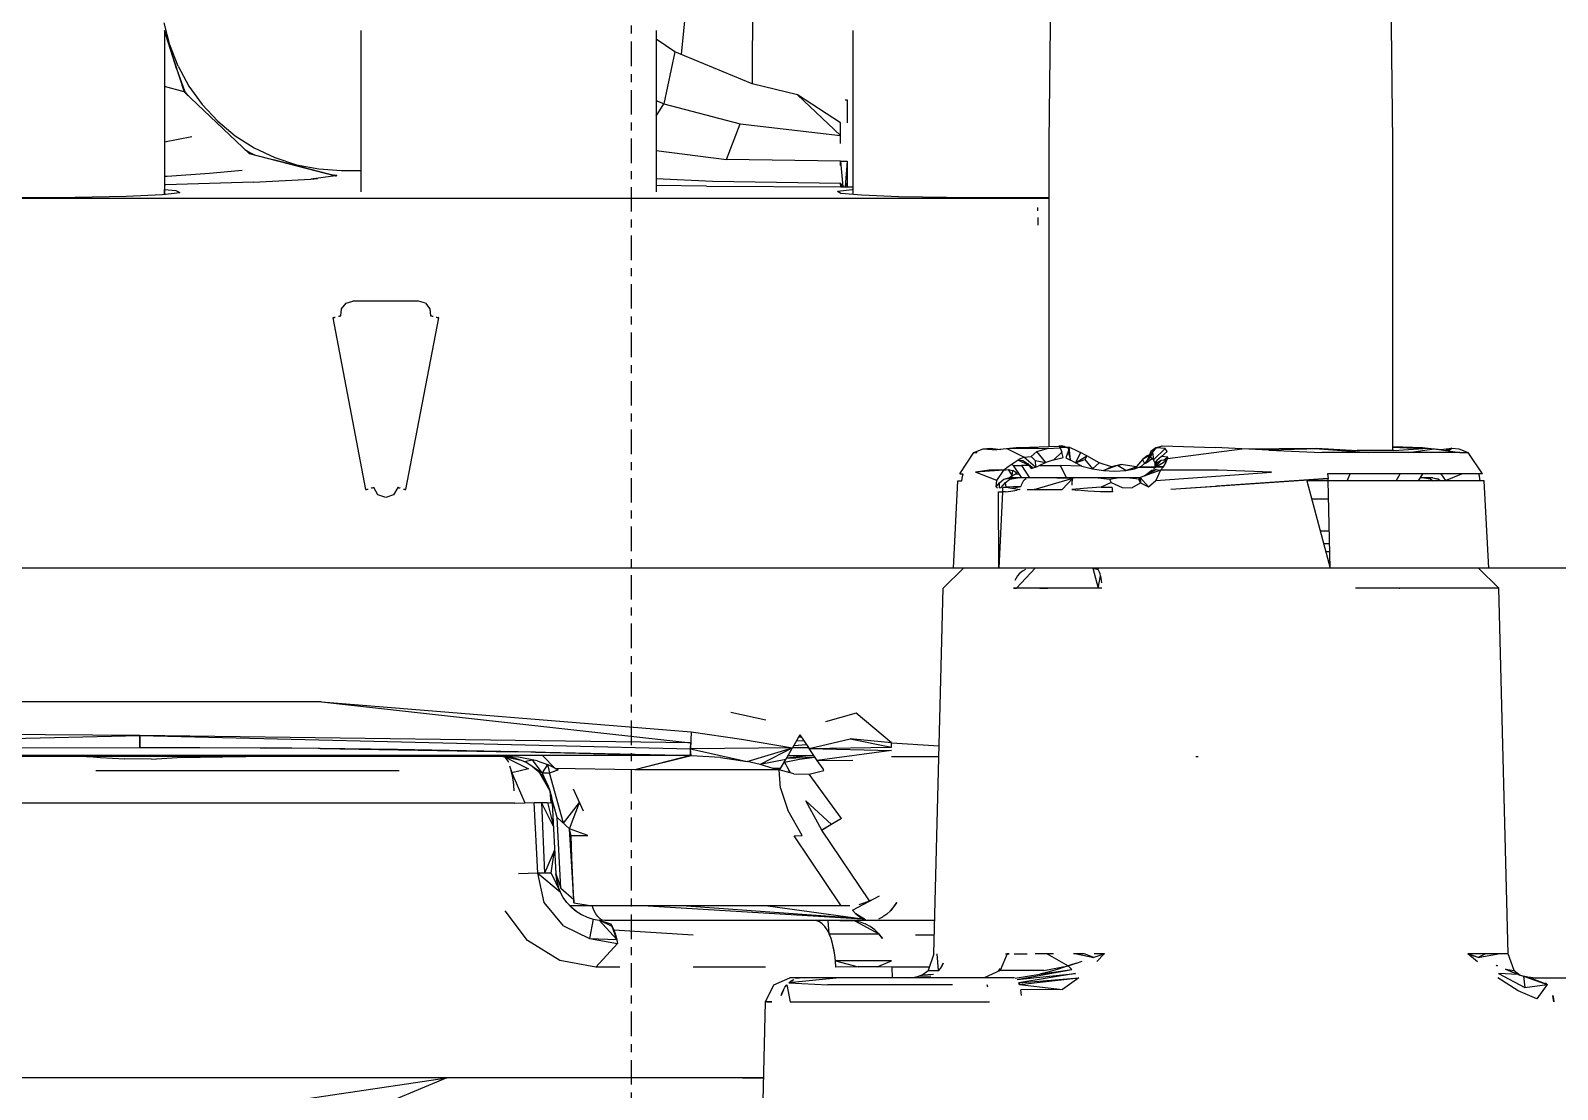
# Model space of a CAD drawing. Header units: millimetres. Extents: x -57554 to 16546, y 2142 to 98430.
# Drawn here: x -25669.7 to -25483.4, y 76751.8 to 76881 of the extents above; entities that cross this region are included whole.
import ezdxf

# ---------------------------------------------------------------- set-up
doc = ezdxf.new("R2010")
doc.units = ezdxf.units.MM
doc.linetypes.add('DXK_LINE_DOT3', pattern=[5.9187, 2.979, -0.9799, 0.9799, -0.9799])

msp = doc.modelspace()

# ---------------------------------------------------------------- linework, layer by layer
at = {"color": 1, "linetype": 'DXK_LINE_DOT3'}
msp.add_line((-25596.37, 71792.5), (-25596.37, 84292.5), dxfattribs=at)
at = {"color": 2, "linetype": 'Continuous'}
for p, q in [((-25545.43, 76867.4), (-25543.43, 77025.4)), ((-25503.47, 76867.4), (-25505.46, 77025.4)), ((-25580.32, 76983.39), (-25590.31, 76878.08)), ((-25581.49, 76927.58), (-25581.67, 76874.47)), ((-25652.72, 76879.24), (-25653.39, 76881.94)), ((-25653.37, 76881), (-25653.37, 76861.01)), ((-25651.87, 76876.25), (-25653.37, 76880.99)), ((-25653.37, 76880.88), (-25650.98, 76873.51)), ((-25651.71, 76876.66), (-25652.72, 76879.24)), ((-25629.37, 76861.31), (-25629.37, 76881)), ((-25593.37, 76881), (-25593.37, 76861.31)), ((-25591.08, 76878.41), (-25593.37, 76879.93)), ((-25569.37, 76881), (-25569.37, 76861.02)), ((-25591.08, 76878.41), (-25592.45, 76872.03)), ((-25590.31, 76878.08), (-25591.08, 76878.41)), ((-25581.67, 76874.47), (-25591.08, 76878.41)), ((-25651.82, 76876.11), (-25650.93, 76873.65)), ((-25651.71, 76876.66), (-25650.39, 76874.22)), ((-25650.98, 76873.51), (-25653.37, 76874.15)), ((-25650.93, 76873.65), (-25650.98, 76873.51)), ((-25650.49, 76873.04), (-25650.93, 76873.65)), ((-25650.39, 76874.22), (-25648.77, 76871.97)), ((-25576.14, 76873.15), (-25581.67, 76874.47)), ((-25643.04, 76866), (-25650.98, 76873.51)), ((-25648.77, 76871.97), (-25646.88, 76869.94)), ((-25592.45, 76872.03), (-25593.37, 76872.43)), ((-25593.37, 76870.53), (-25592.45, 76872.03)), ((-25592.45, 76872.03), (-25583.14, 76869.59)), ((-25570.87, 76869.75), (-25576.14, 76873.15)), ((-25576.14, 76873.15), (-25570.88, 76868.2)), ((-25570.33, 76872.55), (-25570.08, 76872.55)), ((-25570.33, 76872.55), (-25570.08, 76872.55)), ((-25570.08, 76872.55), (-25570.08, 76869.75)), ((-25646.88, 76869.94), (-25644.75, 76868.16)), ((-25653.37, 76867.4), (-25650.05, 76868.08)), ((-25644.75, 76868.16), (-25642.41, 76866.67)), ((-25584.8, 76865.27), (-25583.14, 76869.59)), ((-25583.14, 76869.59), (-25570.88, 76868.2)), ((-25570.89, 76867.22), (-25570.87, 76869.75)), ((-25643.56, 76866.49), (-25642.95, 76866.1)), ((-25642.41, 76866.67), (-25639.9, 76865.48)), ((-25593.37, 76866.36), (-25584.8, 76865.27)), ((-25545.43, 76830.24), (-25545.43, 76867.4)), ((-25503.47, 76829.76), (-25503.47, 76867.4)), ((-25643.04, 76866), (-25632.49, 76863.25)), ((-25642.95, 76866.1), (-25642.37, 76865.82)), ((-25640.12, 76865.24), (-25632.41, 76863.28)), ((-25639.9, 76865.48), (-25637.26, 76864.62)), ((-25637.26, 76864.62), (-25634.54, 76864.1)), ((-25570.89, 76865.07), (-25584.8, 76865.27)), ((-25570.89, 76864.51), (-25570.89, 76865.07)), ((-25570.89, 76865.07), (-25570.08, 76865.07)), ((-25570.89, 76865.07), (-25570.58, 76861.93)), ((-25570.08, 76865.07), (-25570.33, 76861.93)), ((-25570.08, 76865.07), (-25570.08, 76861.93)), ((-25653.37, 76863.22), (-25653.06, 76863.23)), ((-25642.52, 76862.47), (-25653.25, 76862.17)), ((-25653.06, 76863.23), (-25647.89, 76863.58)), ((-25647.89, 76863.58), (-25643.91, 76863.94)), ((-25642.52, 76862.47), (-25635.51, 76862.85)), ((-25632.49, 76863.25), (-25635.51, 76862.85)), ((-25635.51, 76862.85), (-25634.69, 76862.95)), ((-25634.54, 76864.1), (-25631.77, 76863.93)), ((-25633.19, 76863.48), (-25632.35, 76863.31)), ((-25632.62, 76863.37), (-25632.32, 76863.35)), ((-25632.49, 76863.25), (-25632.41, 76863.28)), ((-25632.41, 76863.28), (-25632.35, 76863.31)), ((-25632.35, 76863.31), (-25632.32, 76863.35)), ((-25631.77, 76863.93), (-25629.37, 76863.93)), ((-25593.37, 76862.94), (-25586.52, 76862.63)), ((-25586.52, 76862.63), (-25570.87, 76862.36)), ((-25671.37, 76860.61), (-25664.25, 76860.65)), ((-25670.54, 76860.6), (-25665.79, 76860.6)), ((-25664.25, 76860.65), (-25658.06, 76860.78)), ((-25658.06, 76860.78), (-25653.62, 76860.98)), ((-25653.62, 76860.98), (-25651.5, 76861.23)), ((-25653.37, 76862.17), (-25653.25, 76862.17)), ((-25653.37, 76862.17), (-25653.25, 76862.17)), ((-25653.37, 76861.01), (-25653.37, 76861.58)), ((-25653.37, 76861.58), (-25651.99, 76861.48)), ((-25651.99, 76861.48), (-25651.5, 76861.23)), ((-25587.24, 76862), (-25593.37, 76862.08)), ((-25587.24, 76862), (-25570.84, 76861.93)), ((-25571.26, 76861.38), (-25569.45, 76861.6)), ((-25571.26, 76861.38), (-25570.85, 76861.15)), ((-25570.84, 76861.93), (-25570.87, 76862.36)), ((-25570.58, 76861.93), (-25570.87, 76862.36)), ((-25570.84, 76861.93), (-25570.86, 76862.33)), ((-25570.85, 76861.15), (-25568.26, 76860.93)), ((-25570.84, 76861.93), (-25570.58, 76861.93)), ((-25570.58, 76861.93), (-25570.33, 76861.93)), ((-25570.33, 76861.93), (-25570.08, 76862.36)), ((-25570.33, 76861.93), (-25570.08, 76861.93)), ((-25570.08, 76862.36), (-25570.08, 76861.93)), ((-25570.08, 76861.93), (-25569.37, 76861.93)), ((-25570.08, 76861.93), (-25569.37, 76861.93)), ((-25569.45, 76861.6), (-25569.37, 76861.61)), ((-25568.26, 76860.93), (-25563.8, 76860.76)), ((-25563.8, 76860.76), (-25557.95, 76860.65)), ((-25557.95, 76860.65), (-25551.37, 76860.61)), ((-25551.37, 76860.61), (-25545.51, 76860.64)), ((-25551.37, 76860.6), (-25550.54, 76860.6)), ((-25550.54, 76860.6), (-25545.79, 76860.6)), ((-25545.51, 76860.64), (-25545.43, 76860.64)), ((-25705.91, 76860.53), (-25546.82, 76860.53)), ((-25546.82, 76860.53), (-25545.43, 76860.54)), ((-25546.82, 76859.26), (-25546.82, 76859.38)), ((-25546.82, 76859.01), (-25546.82, 76859.38)), ((-25546.82, 76859.01), (-25546.82, 76859.26)), ((-25546.82, 76858.17), (-25546.82, 76857.71)), ((-25546.82, 76857.71), (-25546.82, 76857.23)), ((-25631.75, 76847.05), (-25631.2, 76847.72)), ((-25631.2, 76847.72), (-25630.37, 76847.97)), ((-25622.37, 76847.97), (-25630.37, 76847.97)), ((-25621.54, 76847.72), (-25622.37, 76847.97)), ((-25621.54, 76847.72), (-25620.99, 76847.05)), ((-25632.76, 76845.96), (-25632.83, 76845.95)), ((-25632.83, 76845.95), (-25628.83, 76824.98)), ((-25632.76, 76845.96), (-25632.7, 76845.98)), ((-25632.7, 76845.98), (-25632.64, 76845.99)), ((-25632.64, 76845.99), (-25632.58, 76846)), ((-25632.58, 76846), (-25632.53, 76846.01)), ((-25632.14, 76846.13), (-25632.09, 76846.14)), ((-25632.09, 76846.14), (-25632.03, 76846.15)), ((-25632.03, 76846.15), (-25631.97, 76846.17)), ((-25631.97, 76846.17), (-25631.91, 76846.18)), ((-25631.91, 76846.18), (-25631.84, 76846.19)), ((-25631.84, 76846.19), (-25631.75, 76847.05)), ((-25623.91, 76824.98), (-25619.91, 76845.95)), ((-25620.99, 76847.05), (-25620.9, 76846.19)), ((-25620.9, 76846.19), (-25620.83, 76846.18)), ((-25620.83, 76846.18), (-25620.77, 76846.17)), ((-25620.77, 76846.17), (-25620.71, 76846.15)), ((-25620.71, 76846.15), (-25620.65, 76846.14)), ((-25620.65, 76846.14), (-25620.6, 76846.13)), ((-25620.21, 76846.01), (-25620.16, 76846)), ((-25620.16, 76846), (-25620.1, 76845.99)), ((-25620.1, 76845.99), (-25620.04, 76845.98)), ((-25620.04, 76845.98), (-25619.98, 76845.96)), ((-25619.91, 76845.95), (-25619.98, 76845.96)), ((-25556.34, 76826.88), (-25554.61, 76829.51)), ((-25554.61, 76829.51), (-25553.46, 76829.95)), ((-25554.61, 76829.51), (-25554.19, 76829.51)), ((-25553.46, 76829.95), (-25552.62, 76830.03)), ((-25553.46, 76829.95), (-25551.83, 76829.82)), ((-25552.62, 76830.03), (-25551.3, 76829.87)), ((-25549.04, 76830.1), (-25551.83, 76829.82)), ((-25545.66, 76829.99), (-25550.55, 76829.95)), ((-25548.51, 76828.95), (-25550.55, 76829.95)), ((-25549.04, 76830.1), (-25544.26, 76830.28)), ((-25549.04, 76830.1), (-25545.66, 76829.99)), ((-25548.87, 76828.76), (-25548.51, 76828.95)), ((-25548.51, 76828.95), (-25547.62, 76829)), ((-25547.08, 76827.73), (-25548.51, 76828.95)), ((-25546.92, 76829.62), (-25547.62, 76829)), ((-25547.62, 76829), (-25547.13, 76828.51)), ((-25546.92, 76829.62), (-25545.66, 76829.99)), ((-25545.84, 76828.26), (-25546.92, 76829.62)), ((-25545.66, 76829.99), (-25544.06, 76830.05)), ((-25543.87, 76829.55), (-25544.84, 76828.61)), ((-25543.9, 76830.31), (-25544.26, 76830.28)), ((-25544.26, 76830.28), (-25544.06, 76830.05)), ((-25544.2, 76830.21), (-25543.54, 76830.24)), ((-25544.13, 76830.13), (-25543.35, 76830.15)), ((-25544.13, 76830.13), (-25543.35, 76830.15)), ((-25544.06, 76830.05), (-25543.87, 76829.55)), ((-25543.54, 76830.24), (-25543.9, 76830.31)), ((-25543.71, 76828.88), (-25543.87, 76829.55)), ((-25543.54, 76830.24), (-25543.29, 76830.15)), ((-25543.54, 76830.24), (-25543.2, 76830.08)), ((-25543.11, 76829.61), (-25543.37, 76828.83)), ((-25543.29, 76830.15), (-25542.98, 76830.16)), ((-25543.2, 76830.08), (-25543.29, 76830.15)), ((-25542.98, 76830.16), (-25543.2, 76830.08)), ((-25543.2, 76830.08), (-25543.04, 76830.07)), ((-25543.04, 76830.07), (-25543.11, 76829.61)), ((-25543.11, 76829.61), (-25542.83, 76828.56)), ((-25542.98, 76830.16), (-25543.04, 76830.07)), ((-25542.83, 76828.56), (-25542.98, 76830.16)), ((-25542.98, 76830.16), (-25542.34, 76829.85)), ((-25542.34, 76829.85), (-25541.6, 76829.48)), ((-25541.6, 76829.48), (-25542.19, 76828.22)), ((-25542.19, 76828.22), (-25540.81, 76829.09)), ((-25540.81, 76829.09), (-25541.6, 76829.48)), ((-25540.81, 76829.09), (-25541.05, 76828.66)), ((-25539.33, 76828.23), (-25540.81, 76829.09)), ((-25533.2, 76829.12), (-25534.05, 76828.66)), ((-25533.46, 76829.09), (-25534.05, 76828.66)), ((-25533.16, 76829.22), (-25533.46, 76829.09)), ((-25533.01, 76829.61), (-25533.45, 76828.51)), ((-25533.45, 76828.51), (-25533.06, 76828.92)), ((-25533.36, 76828.6), (-25533.06, 76828.92)), ((-25533.01, 76829.61), (-25533.12, 76828.88)), ((-25533.12, 76828.88), (-25533.06, 76828.93)), ((-25533.07, 76828.89), (-25532.8, 76829.55)), ((-25532.42, 76830.07), (-25533.01, 76829.61)), ((-25532.55, 76829.82), (-25533.01, 76829.61)), ((-25532.8, 76829.55), (-25532.32, 76830.05)), ((-25532.8, 76829.55), (-25532.7, 76828.61)), ((-25532.7, 76828.61), (-25531.26, 76829.99)), ((-25532.07, 76830.15), (-25532.42, 76830.07)), ((-25532.32, 76830.05), (-25531.65, 76830.31)), ((-25531.26, 76829.99), (-25532.32, 76830.05)), ((-25531.7, 76829), (-25532.27, 76828.51)), ((-25531.7, 76829), (-25531.03, 76829.62)), ((-25530.94, 76828.95), (-25531.7, 76829)), ((-25531.65, 76830.31), (-25525.17, 76830.11)), ((-25531.47, 76828.55), (-25530.94, 76828.95)), ((-25531.03, 76829.62), (-25531.26, 76829.99)), ((-25530.98, 76828.76), (-25521.86, 76829.94)), ((-25530.98, 76828.76), (-25530.94, 76828.95)), ((-25518.6, 76829.77), (-25525.17, 76830.11)), ((-25521.96, 76829.95), (-25512.8, 76830.03)), ((-25512.45, 76829.95), (-25518.6, 76829.77)), ((-25518.6, 76829.77), (-25512.15, 76829.51)), ((-25512.8, 76830.03), (-25507.84, 76829.76)), ((-25512.45, 76829.95), (-25506.41, 76829.51)), ((-25495.32, 76829.51), (-25512.15, 76829.51)), ((-25503.36, 76829.76), (-25507.84, 76829.76)), ((-25503.47, 76830.24), (-25499.87, 76830.1)), ((-25503.47, 76830.21), (-25500.11, 76830)), ((-25503.47, 76830.15), (-25500.11, 76830)), ((-25501.38, 76830.06), (-25503.47, 76830.1)), ((-25503.36, 76829.76), (-25499.19, 76830.03)), ((-25501.54, 76829.51), (-25498.43, 76829.95)), ((-25500.11, 76830), (-25499.91, 76829.99)), ((-25500.11, 76830), (-25499.91, 76829.99)), ((-25499.87, 76830.1), (-25499.2, 76830.03)), ((-25499.87, 76830.1), (-25499.2, 76830.03)), ((-25499.19, 76830.03), (-25498.43, 76829.95)), ((-25498.43, 76829.95), (-25495.32, 76829.51)), ((-25498.39, 76829.95), (-25497.6, 76829.87)), ((-25498.34, 76829.95), (-25497.6, 76829.87)), ((-25497.69, 76829.86), (-25496.27, 76830.03)), ((-25497.08, 76829.76), (-25496.68, 76829.76)), ((-25497.08, 76829.76), (-25496.89, 76829.76)), ((-25497.07, 76829.76), (-25496.27, 76830.03)), ((-25497.07, 76829.76), (-25496.94, 76829.83)), ((-25496.27, 76830.03), (-25496.94, 76829.83)), ((-25496.89, 76829.76), (-25496.68, 76829.76)), ((-25496.68, 76829.76), (-25496.27, 76830.03)), ((-25496.27, 76830.03), (-25495.43, 76829.95)), ((-25495.43, 76829.95), (-25494.28, 76829.51)), ((-25495.32, 76829.51), (-25494.8, 76829.51)), ((-25494.8, 76829.51), (-25494.28, 76829.51)), ((-25492.55, 76826.88), (-25494.28, 76829.51)), ((-25550.94, 76827.33), (-25554.39, 76827.11)), ((-25552.75, 76827.33), (-25554.39, 76827.11)), ((-25553.54, 76827.22), (-25554.39, 76827.11)), ((-25551.82, 76826.08), (-25554.39, 76827.11)), ((-25552.75, 76827.33), (-25553.54, 76827.22)), ((-25550.94, 76827.33), (-25552.75, 76827.33)), ((-25551.82, 76826.08), (-25550.94, 76827.33)), ((-25550.41, 76827.76), (-25550.94, 76827.33)), ((-25550.94, 76827.33), (-25550.43, 76827.44)), ((-25550.43, 76827.44), (-25549.87, 76827.32)), ((-25550.43, 76827.44), (-25549.94, 76826.65)), ((-25549.83, 76828.17), (-25550.41, 76827.76)), ((-25549.98, 76828.06), (-25549.77, 76827.91)), ((-25549.94, 76826.65), (-25549.87, 76827.32)), ((-25549.37, 76826.98), (-25549.87, 76827.32)), ((-25549.2, 76828.57), (-25549.83, 76828.17)), ((-25548.77, 76826.4), (-25549.77, 76827.91)), ((-25549.77, 76827.91), (-25548.78, 76827.91)), ((-25548.87, 76828.76), (-25549.2, 76828.57)), ((-25547.88, 76827.9), (-25549.2, 76828.57)), ((-25549.2, 76828.57), (-25548.64, 76828.53)), ((-25547.89, 76827.91), (-25548.78, 76827.91)), ((-25548.78, 76827.91), (-25547.81, 76826.39)), ((-25548.64, 76828.53), (-25548.07, 76828.16)), ((-25548.64, 76828.53), (-25548.02, 76828.1)), ((-25548.07, 76828.16), (-25547.63, 76827.56)), ((-25548.07, 76828.16), (-25547.37, 76827.64)), ((-25547.63, 76827.56), (-25547.37, 76827.64)), ((-25547.37, 76827.64), (-25547.08, 76827.73)), ((-25547.13, 76828.51), (-25547.08, 76827.73)), ((-25547.13, 76828.51), (-25545.84, 76828.26)), ((-25547.08, 76827.73), (-25546.77, 76827.82)), ((-25545.84, 76828.26), (-25546.77, 76827.82)), ((-25546.58, 76827.91), (-25544.08, 76827.91)), ((-25544.84, 76828.61), (-25545.84, 76828.26)), ((-25544.84, 76828.61), (-25543.71, 76828.88)), ((-25541.5, 76827.85), (-25544.08, 76827.91)), ((-25544.08, 76827.91), (-25543.3, 76826.39)), ((-25543.37, 76828.83), (-25542.83, 76828.56)), ((-25542.19, 76828.22), (-25542.83, 76828.56)), ((-25542.19, 76828.22), (-25541.05, 76828.66)), ((-25541.44, 76827.82), (-25542.19, 76828.22)), ((-25541.44, 76827.82), (-25540.15, 76827.52)), ((-25541.05, 76828.66), (-25540.15, 76827.52)), ((-25540.15, 76827.52), (-25539.33, 76828.23)), ((-25540.15, 76827.52), (-25538.8, 76827.31)), ((-25537.81, 76827.76), (-25539.33, 76828.23)), ((-25537.08, 76827.91), (-25538.8, 76827.31)), ((-25538.8, 76827.31), (-25537.81, 76827.76)), ((-25538.8, 76827.31), (-25537.39, 76827.23)), ((-25536.64, 76828.05), (-25537.81, 76827.76)), ((-25537.39, 76827.23), (-25536.08, 76827.31)), ((-25537.08, 76827.91), (-25536.64, 76828.05)), ((-25536.08, 76827.31), (-25537.08, 76827.91)), ((-25534.79, 76827.76), (-25536.64, 76828.05)), ((-25536.08, 76827.31), (-25534.79, 76827.76)), ((-25536.08, 76827.31), (-25535, 76827.52)), ((-25534.05, 76828.66), (-25535, 76827.52)), ((-25535, 76827.52), (-25534.14, 76827.82)), ((-25534.63, 76827.65), (-25532.56, 76827.72)), ((-25531.82, 76827.33), (-25534.3, 76826.45)), ((-25534.27, 76827.77), (-25532.51, 76827.81)), ((-25533.77, 76828.17), (-25534.14, 76827.82)), ((-25534.05, 76828.66), (-25533.77, 76828.17)), ((-25533.85, 76828.1), (-25533.58, 76828.23)), ((-25533.77, 76828.17), (-25533.44, 76828.53)), ((-25533.45, 76828.51), (-25533.77, 76828.17)), ((-25533.76, 76826.65), (-25532.38, 76827.44)), ((-25532.89, 76827.32), (-25533.76, 76826.65)), ((-25533.58, 76828.23), (-25532.87, 76828.75)), ((-25533.58, 76828.23), (-25533.55, 76828.4)), ((-25533.45, 76828.51), (-25533.16, 76828.83)), ((-25533.16, 76828.83), (-25533.12, 76828.88)), ((-25532.7, 76828.61), (-25533.03, 76828.88)), ((-25532.38, 76827.44), (-25532.89, 76827.32)), ((-25532.54, 76828.26), (-25532.7, 76828.61)), ((-25532.63, 76827.56), (-25532.34, 76828.16)), ((-25532.57, 76827.64), (-25532.63, 76827.56)), ((-25532.57, 76827.64), (-25531.05, 76828.57)), ((-25531.77, 76828.53), (-25532.57, 76827.64)), ((-25532.57, 76827.64), (-25532.34, 76828.16)), ((-25532.27, 76828.51), (-25532.54, 76828.26)), ((-25532.54, 76828.26), (-25532.51, 76827.82)), ((-25532.27, 76828.51), (-25532.49, 76827.86)), ((-25532.45, 76827.72), (-25531.49, 76827.75)), ((-25531.82, 76827.33), (-25532.41, 76826.08)), ((-25532.41, 76826.08), (-25518.29, 76827.11)), ((-25532.38, 76827.44), (-25531.82, 76827.33)), ((-25531.77, 76828.53), (-25532.34, 76828.16)), ((-25532.3, 76827.81), (-25531.44, 76827.83)), ((-25531.82, 76827.33), (-25531.49, 76827.76)), ((-25524.81, 76827.33), (-25531.82, 76827.33)), ((-25531.05, 76828.57), (-25531.77, 76828.53)), ((-25531.49, 76827.76), (-25531.24, 76828.17)), ((-25531.24, 76828.17), (-25531.05, 76828.57)), ((-25531.05, 76828.57), (-25530.98, 76828.76)), ((-25518.29, 76827.11), (-25524.81, 76827.33)), ((-25628.03, 76825.18), (-25627.97, 76825.19)), ((-25627.97, 76825.19), (-25627.91, 76825.21)), ((-25627.91, 76825.21), (-25627.84, 76825.22)), ((-25627.33, 76824.35), (-25627.84, 76825.22)), ((-25624.9, 76825.22), (-25625.41, 76824.35)), ((-25624.83, 76825.21), (-25624.9, 76825.22)), ((-25624.77, 76825.19), (-25624.83, 76825.21)), ((-25624.77, 76825.19), (-25624.71, 76825.18)), ((-25557.1, 76815.4), (-25556.55, 76826.03)), ((-25556.55, 76826.03), (-25556.06, 76826.03)), ((-25556.34, 76826.88), (-25555.9, 76826.88)), ((-25556.06, 76826.03), (-25556.03, 76826.32)), ((-25556.03, 76826.32), (-25555.98, 76826.6)), ((-25555.98, 76826.6), (-25555.9, 76826.88)), ((-25551.88, 76825.31), (-25551.82, 76826.08)), ((-25551.88, 76825.31), (-25551.48, 76825.78)), ((-25551.74, 76825.13), (-25551.88, 76825.31)), ((-25551.5, 76825.18), (-25551.48, 76825.78)), ((-25551.5, 76825.18), (-25551.26, 76825.22)), ((-25551.48, 76825.78), (-25550.95, 76826.24)), ((-25551.26, 76825.22), (-25550.73, 76825.85)), ((-25551.06, 76825.07), (-25551.02, 76825.26)), ((-25551.02, 76825.26), (-25550.66, 76825.25)), ((-25550.95, 76826.24), (-25550.17, 76826.45)), ((-25550.95, 76826.24), (-25550.05, 76826.4)), ((-25550.73, 76825.85), (-25550.22, 76826.25)), ((-25550.66, 76825.25), (-25550.73, 76825.85)), ((-25548.89, 76825.35), (-25550.66, 76825.25)), ((-25550.66, 76825.25), (-25549.99, 76825.15)), ((-25549.94, 76826.65), (-25550.28, 76826.42)), ((-25550.28, 76826.4), (-25550.17, 76826.45)), ((-25534.76, 76826.4), (-25550.28, 76826.4)), ((-25550.17, 76826.45), (-25550.25, 76826.4)), ((-25550.22, 76826.25), (-25549.28, 76826.4)), ((-25550.22, 76826.25), (-25549.82, 76826.4)), ((-25550.17, 76826.45), (-25549.94, 76826.65)), ((-25549.99, 76825.15), (-25548.89, 76825.35)), ((-25549.94, 76826.65), (-25549.37, 76826.98)), ((-25549.55, 76826.88), (-25549.09, 76826.88)), ((-25548.84, 76825.53), (-25548.89, 76825.35)), ((-25548.77, 76825.69), (-25548.84, 76825.53)), ((-25548.69, 76825.85), (-25548.77, 76825.69)), ((-25548.59, 76825.99), (-25548.69, 76825.85)), ((-25548.48, 76826.11), (-25548.59, 76825.99)), ((-25548.35, 76826.21), (-25548.48, 76826.11)), ((-25548.22, 76826.29), (-25548.35, 76826.21)), ((-25547.25, 76824.98), (-25542.52, 76826.35)), ((-25542.52, 76826.35), (-25546.37, 76826.4)), ((-25544.48, 76826.4), (-25542.5, 76826.39)), ((-25543.85, 76824.98), (-25542.52, 76826.35)), ((-25542.63, 76825.53), (-25542.62, 76825.69)), ((-25542.62, 76825.69), (-25542.61, 76825.85)), ((-25542.61, 76825.85), (-25542.6, 76825.99)), ((-25542.6, 76825.99), (-25542.58, 76826.11)), ((-25542.58, 76826.11), (-25542.56, 76826.21)), ((-25542.56, 76826.21), (-25542.54, 76826.29)), ((-25542.54, 76826.29), (-25542.52, 76826.35)), ((-25539.06, 76825.25), (-25540.76, 76825.15)), ((-25539.45, 76826.4), (-25538.04, 76826.25)), ((-25537.84, 76825.85), (-25539.06, 76825.25)), ((-25539.06, 76825.25), (-25537.72, 76825.26)), ((-25538.04, 76826.25), (-25537.11, 76826.4)), ((-25538.04, 76826.25), (-25537.84, 76825.85)), ((-25537.84, 76825.85), (-25536.53, 76825.22)), ((-25537.7, 76825.07), (-25537.72, 76825.26)), ((-25536.53, 76825.22), (-25535.34, 76825.18)), ((-25534.49, 76826.24), (-25535.93, 76826.4)), ((-25535.34, 76825.18), (-25534.27, 76825.78)), ((-25534.3, 76826.45), (-25534.76, 76826.4)), ((-25534.49, 76826.24), (-25534.3, 76826.45)), ((-25534.27, 76825.78), (-25534.49, 76826.24)), ((-25534.3, 76826.45), (-25534.27, 76825.78)), ((-25534.3, 76826.45), (-25533.32, 76825.31)), ((-25534.27, 76825.78), (-25533.32, 76825.31)), ((-25533.32, 76825.31), (-25532.41, 76826.08)), ((-25530.58, 76825.02), (-25511.39, 76826.32)), ((-25530.58, 76825.02), (-25525.02, 76825.39)), ((-25511.39, 76826.32), (-25525.02, 76825.39)), ((-25492.35, 76826.03), (-25513.99, 76826.03)), ((-25513.99, 76826.03), (-25511.15, 76815.4)), ((-25493.65, 76826.88), (-25511.45, 76826.88)), ((-25511.45, 76826.88), (-25511.41, 76826.6)), ((-25511.41, 76826.6), (-25511.39, 76826.32)), ((-25511.38, 76826.03), (-25511.39, 76826.32)), ((-25511.15, 76815.4), (-25511.38, 76826.03)), ((-25509.06, 76826.03), (-25508.7, 76826.88)), ((-25503.09, 76826.03), (-25502.59, 76826.88)), ((-25500.37, 76826.03), (-25499.81, 76826.88)), ((-25498.61, 76826.4), (-25500.12, 76826.4)), ((-25499.61, 76826.4), (-25498.95, 76826.3)), ((-25499.07, 76826.4), (-25498.62, 76826.03)), ((-25497.94, 76826.24), (-25498.84, 76826.4)), ((-25498.61, 76826.4), (-25497.94, 76826.24)), ((-25497.7, 76826.03), (-25497.94, 76826.24)), ((-25497.64, 76826.88), (-25497.07, 76826.08)), ((-25497.07, 76826.08), (-25495.08, 76826.88)), ((-25493.1, 76826.88), (-25493.65, 76826.88)), ((-25492.55, 76826.88), (-25493.1, 76826.88)), ((-25492.92, 76826.6), (-25493, 76826.88)), ((-25492.86, 76826.32), (-25492.92, 76826.6)), ((-25492.83, 76826.03), (-25492.86, 76826.32)), ((-25491.79, 76815.4), (-25492.35, 76826.03)), ((-25628.83, 76824.98), (-25628.76, 76824.99)), ((-25628.76, 76824.99), (-25628.7, 76825)), ((-25628.7, 76825), (-25628.64, 76825.02)), ((-25628.64, 76825.02), (-25628.58, 76825.03)), ((-25628.58, 76825.03), (-25628.53, 76825.04)), ((-25628.14, 76825.16), (-25628.09, 76825.17)), ((-25628.09, 76825.17), (-25628.03, 76825.18)), ((-25626.37, 76824), (-25627.33, 76824.35)), ((-25625.41, 76824.35), (-25626.37, 76824)), ((-25624.71, 76825.18), (-25624.65, 76825.17)), ((-25624.65, 76825.17), (-25624.6, 76825.16)), ((-25624.21, 76825.04), (-25624.16, 76825.03)), ((-25624.16, 76825.03), (-25624.1, 76825.02)), ((-25624.1, 76825.02), (-25624.04, 76825)), ((-25624.04, 76825), (-25623.98, 76824.99)), ((-25623.98, 76824.99), (-25623.91, 76824.98)), ((-25551.6, 76824.7), (-25551.1, 76824.7)), ((-25551.58, 76815.4), (-25551.6, 76824.7)), ((-25551.1, 76824.7), (-25551.58, 76815.4)), ((-25551.1, 76824.7), (-25551.09, 76824.89)), ((-25550.76, 76824.71), (-25551.1, 76824.7)), ((-25551.09, 76824.89), (-25551.06, 76825.07)), ((-25550.76, 76824.71), (-25550.09, 76824.8)), ((-25550.09, 76824.8), (-25549.36, 76824.92)), ((-25549.99, 76825.15), (-25549.02, 76824.99)), ((-25549.02, 76824.98), (-25549.36, 76824.92)), ((-25548.94, 76824.98), (-25549.02, 76824.98)), ((-25548.1, 76824.98), (-25547.15, 76824.98)), ((-25548.1, 76824.98), (-25547.25, 76824.98)), ((-25547.15, 76824.98), (-25547.25, 76824.98)), ((-25547.15, 76824.98), (-25543.85, 76824.98)), ((-25540.76, 76825.15), (-25542.65, 76824.98)), ((-25542.65, 76824.98), (-25541.93, 76824.91)), ((-25540.71, 76824.8), (-25541.93, 76824.91)), ((-25539.16, 76824.71), (-25540.71, 76824.8)), ((-25537.8, 76824.7), (-25539.16, 76824.71)), ((-25537.67, 76824.7), (-25537.8, 76824.7)), ((-25537.68, 76824.89), (-25537.7, 76825.07)), ((-25537.67, 76824.7), (-25537.68, 76824.89)), ((-25513.41, 76823.85), (-25511.33, 76823.85)), ((-25512.36, 76819.93), (-25512.15, 76819.93)), ((-25512.15, 76819.93), (-25511.25, 76819.93)), ((-25511.95, 76818.4), (-25511.21, 76818.4)), ((-25511.68, 76817.4), (-25511.5, 76817.4)), ((-25511.5, 76817.4), (-25511.19, 76817.4)), ((-25478.07, 76815.4), (-25834.67, 76815.4)), ((-25558.36, 76812.95), (-25555.87, 76815.4)), ((-25549.45, 76814.18), (-25549.59, 76813.89)), ((-25549.28, 76814.45), (-25549.45, 76814.18)), ((-25549.4, 76812.95), (-25547.12, 76815.4)), ((-25549.07, 76814.69), (-25549.28, 76814.45)), ((-25548.84, 76814.9), (-25549.07, 76814.69)), ((-25548.58, 76815.07), (-25548.84, 76814.9)), ((-25548.3, 76815.21), (-25548.58, 76815.07)), ((-25540.08, 76815.4), (-25539.46, 76812.95)), ((-25540.08, 76815.4), (-25539.46, 76815.21)), ((-25539.46, 76815.21), (-25539.55, 76815.32)), ((-25539.37, 76815.07), (-25539.46, 76815.21)), ((-25539.46, 76812.95), (-25539.15, 76814.45)), ((-25539.29, 76814.9), (-25539.37, 76815.07)), ((-25539.21, 76814.69), (-25539.29, 76814.9)), ((-25539.15, 76814.45), (-25539.21, 76814.69)), ((-25539.09, 76814.18), (-25539.15, 76814.45)), ((-25539.05, 76813.89), (-25539.09, 76814.18)), ((-25490.54, 76812.95), (-25493.02, 76815.4)), ((-25559.48, 76768.33), (-25558.36, 76812.95)), ((-25538.98, 76812.95), (-25549.79, 76812.95)), ((-25549.76, 76812.95), (-25549.4, 76812.95)), ((-25546.56, 76812.95), (-25545.6, 76812.95)), ((-25539.01, 76813.59), (-25539.05, 76813.89)), ((-25490.57, 76812.95), (-25508.06, 76812.95)), ((-25502.71, 76812.95), (-25502.63, 76812.95)), ((-25489.41, 76768.33), (-25490.54, 76812.95)), ((-25634.23, 76799.08), (-25678.49, 76799.08)), ((-25634.23, 76799.08), (-25589.15, 76794.06)), ((-25634.23, 76799.08), (-25589.12, 76795.41)), ((-25580.01, 76796.82), (-25584.26, 76797.78)), ((-25568.99, 76797.69), (-25572.72, 76796.63)), ((-25564.66, 76794.05), (-25568.99, 76797.69)), ((-25656.37, 76794.97), (-25723.62, 76795.41)), ((-25589.12, 76795.41), (-25589.18, 76793.35)), ((-25589.12, 76795.41), (-25582.95, 76794.5)), ((-25723.56, 76793.35), (-25656.37, 76794.97)), ((-25671.68, 76793.45), (-25656.37, 76793.52)), ((-25656.36, 76793.52), (-25656.37, 76794.97)), ((-25656.37, 76794.97), (-25589.18, 76793.35)), ((-25656.37, 76794.97), (-25656.37, 76793.52)), ((-25589.15, 76794.06), (-25656.37, 76794.97)), ((-25634.36, 76793.37), (-25656.37, 76793.52)), ((-25656.36, 76793.52), (-25641.05, 76793.45)), ((-25589.18, 76793.35), (-25589.15, 76794.06)), ((-25582.95, 76794.5), (-25576.74, 76793.44)), ((-25575.83, 76795.05), (-25576.74, 76793.44)), ((-25576.7, 76793.52), (-25574.82, 76793.52)), ((-25576.56, 76793.76), (-25575.04, 76793.85)), ((-25576.23, 76794.35), (-25575.34, 76794.31)), ((-25575.96, 76794.81), (-25575.66, 76794.8)), ((-25575.83, 76795.05), (-25574.72, 76793.37)), ((-25574.72, 76793.37), (-25569.69, 76794.54)), ((-25574.72, 76793.37), (-25564.66, 76793.56)), ((-25564.66, 76794.05), (-25569.69, 76794.54)), ((-25569.69, 76794.54), (-25564.66, 76793.56)), ((-25564.66, 76793.56), (-25564.66, 76794.05)), ((-25564.66, 76793.56), (-25564.66, 76794.05)), ((-25564.64, 76794.05), (-25558.84, 76793.7)), ((-25589.11, 76792.52), (-25723.54, 76792.52)), ((-25663.75, 76792.4), (-25674.68, 76792.4)), ((-25612.36, 76792.46), (-25674.55, 76792.46)), ((-25661.2, 76792.29), (-25663.75, 76792.4)), ((-25612.06, 76792.4), (-25662.9, 76792.4)), ((-25661.64, 76792.31), (-25661.2, 76792.29)), ((-25661.2, 76792.29), (-25658.21, 76792.11)), ((-25654.95, 76792.09), (-25658.21, 76792.11)), ((-25654.95, 76792.09), (-25651.81, 76792.27)), ((-25648.99, 76792.4), (-25651.81, 76792.27)), ((-25651.81, 76792.27), (-25643.46, 76792.4)), ((-25624.94, 76793.26), (-25641.05, 76793.45)), ((-25634.36, 76793.37), (-25610.51, 76792.99)), ((-25608.08, 76792.95), (-25624.94, 76793.26)), ((-25610.17, 76792.34), (-25612.36, 76792.46)), ((-25612.06, 76792.4), (-25611.31, 76792.35)), ((-25611.88, 76792.35), (-25612.06, 76792.4)), ((-25611.88, 76792.35), (-25608.95, 76790.91)), ((-25611.7, 76792.21), (-25611.88, 76792.35)), ((-25611.81, 76792.35), (-25609.84, 76791.97)), ((-25611.53, 76791.97), (-25611.7, 76792.21)), ((-25611.37, 76791.65), (-25611.53, 76791.97)), ((-25611.31, 76792.35), (-25610.56, 76792.21)), ((-25610.56, 76792.21), (-25609.84, 76791.97)), ((-25590.49, 76792.52), (-25610.51, 76792.99)), ((-25607.88, 76791.87), (-25610.17, 76792.34)), ((-25609.84, 76791.97), (-25609.15, 76791.65)), ((-25609.47, 76791.81), (-25608.47, 76791.99)), ((-25607.27, 76790.4), (-25608.47, 76791.99)), ((-25608.08, 76792.95), (-25590.49, 76792.52)), ((-25607.88, 76791.87), (-25606.64, 76791.43)), ((-25605.7, 76790.95), (-25607.23, 76792.52)), ((-25589.2, 76792.52), (-25595.96, 76790.77)), ((-25589.1, 76792.49), (-25595.96, 76790.77)), ((-25589.2, 76792.52), (-25589.18, 76793.35)), ((-25589.1, 76792.49), (-25589.2, 76792.52)), ((-25589.19, 76792.93), (-25589.14, 76792.92)), ((-25576.74, 76793.44), (-25589.18, 76793.35)), ((-25589.1, 76792.49), (-25589.18, 76793.35)), ((-25589.18, 76793.35), (-25582.28, 76791.8)), ((-25585.54, 76792.26), (-25589.1, 76792.49)), ((-25585.54, 76792.26), (-25582.28, 76791.8)), ((-25582.28, 76791.8), (-25576.74, 76793.44)), ((-25580.67, 76791.43), (-25582.28, 76791.8)), ((-25576.74, 76793.44), (-25580.67, 76791.43)), ((-25577.57, 76792.03), (-25580.67, 76791.43)), ((-25578.22, 76790.94), (-25577.57, 76792.03)), ((-25577.73, 76791.72), (-25575.9, 76792.09)), ((-25577.57, 76791.48), (-25577.73, 76791.72)), ((-25577.57, 76792.03), (-25576.74, 76793.44)), ((-25577.47, 76792.19), (-25574.02, 76792.32)), ((-25577.45, 76792.23), (-25574.76, 76792.52)), ((-25577.28, 76792.52), (-25574.15, 76792.52)), ((-25575.9, 76792.09), (-25574.01, 76792.31)), ((-25573.74, 76791.92), (-25574.72, 76793.37)), ((-25574.72, 76793.37), (-25564.66, 76793.15)), ((-25564.66, 76793.15), (-25573.74, 76791.92)), ((-25573.74, 76791.92), (-25569.36, 76791.97)), ((-25573.01, 76790.88), (-25573.74, 76791.92)), ((-25564.66, 76792.4), (-25558.88, 76792.4)), ((-25527.52, 76792.4), (-25527.24, 76792.4)), ((-25624.72, 76790.64), (-25661.73, 76790.64)), ((-25611.07, 76790.75), (-25611.21, 76791.24)), ((-25611.07, 76790.75), (-25611, 76790.41)), ((-25611.05, 76790.64), (-25611.07, 76790.75)), ((-25610.95, 76790.2), (-25611.05, 76790.64)), ((-25608.95, 76790.91), (-25611, 76790.41)), ((-25611, 76790.41), (-25610.95, 76790.2)), ((-25611, 76790.41), (-25609.39, 76786.76)), ((-25610.84, 76789.58), (-25610.95, 76790.2)), ((-25609.15, 76791.65), (-25608.52, 76791.24)), ((-25608.52, 76791.24), (-25607.93, 76790.75)), ((-25608.51, 76791.24), (-25607.27, 76790.4)), ((-25607.61, 76790.41), (-25607.93, 76790.75)), ((-25607.93, 76790.75), (-25607.42, 76790.2)), ((-25607.89, 76790.71), (-25607.27, 76790.4)), ((-25607.61, 76790.41), (-25606.34, 76788.2)), ((-25607.42, 76790.2), (-25607.61, 76790.41)), ((-25607.42, 76790.2), (-25606.97, 76789.58)), ((-25606.64, 76791.43), (-25607.27, 76790.4)), ((-25607.27, 76790.4), (-25606.4, 76790.42)), ((-25606.61, 76788.91), (-25607.27, 76790.4)), ((-25605.34, 76790.77), (-25606.64, 76791.43)), ((-25606.64, 76791.43), (-25606.4, 76790.42)), ((-25606.4, 76790.42), (-25605.34, 76790.77)), ((-25606.4, 76790.42), (-25606.03, 76790.55)), ((-25604.69, 76784.27), (-25606.4, 76790.42)), ((-25606.03, 76790.55), (-25605.34, 76790.77)), ((-25595.96, 76790.77), (-25605.7, 76790.95)), ((-25605.7, 76790.95), (-25605.34, 76790.77)), ((-25578.37, 76790.77), (-25595.96, 76790.77)), ((-25579.1, 76790.95), (-25580.67, 76791.43)), ((-25578.22, 76790.94), (-25579.1, 76790.95)), ((-25578.37, 76790.77), (-25578.32, 76790.83)), ((-25576.56, 76790.28), (-25578.37, 76790.77)), ((-25578.21, 76788.54), (-25578.37, 76790.77)), ((-25578.32, 76790.83), (-25578.27, 76790.89)), ((-25578.27, 76790.89), (-25578.22, 76790.94)), ((-25577.38, 76791.16), (-25577.57, 76791.48)), ((-25577.16, 76790.71), (-25577.38, 76791.16)), ((-25577.18, 76790.75), (-25577.38, 76791.16)), ((-25577, 76790.4), (-25577.18, 76790.75)), ((-25577, 76790.4), (-25577.16, 76790.71)), ((-25576.56, 76790.28), (-25574.69, 76790.26)), ((-25574.69, 76790.26), (-25572.93, 76790.71)), ((-25570.78, 76784.82), (-25574.69, 76790.26)), ((-25573.01, 76790.88), (-25572.99, 76790.82)), ((-25572.99, 76790.82), (-25572.96, 76790.76)), ((-25572.93, 76790.71), (-25572.95, 76790.75)), ((-25610.76, 76788.91), (-25610.84, 76789.58)), ((-25610.69, 76788.2), (-25610.76, 76788.91)), ((-25606.97, 76789.58), (-25606.61, 76788.91)), ((-25606.61, 76788.91), (-25606.34, 76788.2)), ((-25606.34, 76788.2), (-25606.16, 76787.47)), ((-25606.34, 76788.2), (-25606.22, 76786.76)), ((-25603.52, 76788.46), (-25602.29, 76785.76)), ((-25578.21, 76788.54), (-25577.3, 76785.85)), ((-25610.63, 76786.71), (-25675.27, 76786.71)), ((-25610.63, 76786.71), (-25609.39, 76786.76)), ((-25609.39, 76786.76), (-25608.28, 76786.79)), ((-25608.28, 76786.79), (-25607.35, 76786.8)), ((-25607.82, 76778.16), (-25608.28, 76786.79)), ((-25605.92, 76783.84), (-25607.35, 76786.8)), ((-25607.35, 76786.8), (-25607.01, 76778.16)), ((-25607.35, 76786.8), (-25606.65, 76786.79)), ((-25606.65, 76786.79), (-25605.92, 76783.84)), ((-25606.65, 76786.79), (-25606.22, 76786.76)), ((-25606.22, 76786.76), (-25606.07, 76786.71)), ((-25605.46, 76784.97), (-25606.17, 76787.57)), ((-25606.16, 76787.47), (-25606.07, 76786.71)), ((-25606.07, 76786.71), (-25605.62, 76778.08)), ((-25604.69, 76784.27), (-25602.74, 76786.77)), ((-25603.93, 76783.58), (-25602.74, 76786.77)), ((-25573.18, 76783.41), (-25575.1, 76786.98)), ((-25575.1, 76786.98), (-25571.98, 76784.12)), ((-25605, 76776.33), (-25605.46, 76784.97)), ((-25605.46, 76784.97), (-25603.93, 76783.58)), ((-25575.56, 76782.78), (-25577.3, 76785.85)), ((-25570.78, 76784.82), (-25573.18, 76783.41)), ((-25603.43, 76774.94), (-25603.93, 76783.58)), ((-25603.76, 76782.78), (-25603.93, 76783.58)), ((-25601.73, 76782.78), (-25603.93, 76783.58)), ((-25603.65, 76780.07), (-25603.76, 76782.78)), ((-25603.76, 76782.78), (-25601.73, 76782.78)), ((-25576.54, 76782.71), (-25575.56, 76782.78)), ((-25574.64, 76779.88), (-25576.54, 76782.71)), ((-25573.18, 76783.41), (-25572.6, 76783.75)), ((-25567.36, 76774.78), (-25573.18, 76783.41)), ((-25605.77, 76780.96), (-25607.01, 76778.16)), ((-25606.2, 76778.16), (-25605.77, 76780.96)), ((-25603.54, 76777.33), (-25603.65, 76780.07)), ((-25572.73, 76777.03), (-25574.64, 76779.88)), ((-25607.82, 76778.16), (-25610.17, 76778.08)), ((-25606.2, 76778.16), (-25607.82, 76778.16)), ((-25607.82, 76778.16), (-25605.07, 76775.88)), ((-25607.03, 76774.57), (-25607.82, 76778.16)), ((-25606.2, 76778.16), (-25605.07, 76775.88)), ((-25605.35, 76776.59), (-25605.62, 76778.08)), ((-25605.62, 76778.08), (-25605.53, 76777.33)), ((-25605.62, 76778.08), (-25605, 76776.33)), ((-25605.53, 76777.33), (-25605.35, 76776.59)), ((-25603.43, 76774.94), (-25603.54, 76777.33)), ((-25603.45, 76775.29), (-25603.54, 76777.33)), ((-25570.8, 76774.16), (-25572.73, 76777.03)), ((-25605.07, 76775.88), (-25605.35, 76776.59)), ((-25604.71, 76775.21), (-25605.07, 76775.88)), ((-25605, 76776.33), (-25603.43, 76774.94)), ((-25604.26, 76774.59), (-25604.71, 76775.21)), ((-25603.42, 76774.54), (-25603.44, 76774.94)), ((-25603.43, 76774.94), (-25603.42, 76774.54)), ((-25569.4, 76773.64), (-25566.12, 76775.4)), ((-25567.36, 76774.78), (-25566.8, 76775.04)), ((-25567.36, 76774.78), (-25566.8, 76775.04)), ((-25609.08, 76769.93), (-25611.78, 76773.58)), ((-25604.69, 76771.74), (-25607.03, 76774.57)), ((-25603.76, 76774.05), (-25604.26, 76774.59)), ((-25604.26, 76774.59), (-25603.74, 76774.03)), ((-25569.74, 76774.16), (-25603.85, 76774.16)), ((-25603.76, 76774.05), (-25603.15, 76773.54)), ((-25603.15, 76773.54), (-25603.74, 76774.03)), ((-25603.74, 76774.03), (-25603.68, 76773.98)), ((-25603.68, 76773.98), (-25603.15, 76773.54)), ((-25603.42, 76774.54), (-25601.2, 76774.16)), ((-25603.15, 76773.54), (-25602.49, 76773.13)), ((-25602.49, 76773.13), (-25601.79, 76772.8)), ((-25600.98, 76773.64), (-25601.2, 76774.16)), ((-25600.74, 76773.2), (-25600.98, 76773.64)), ((-25600.48, 76772.86), (-25600.74, 76773.2)), ((-25594.35, 76774.16), (-25568.18, 76772.6)), ((-25568.18, 76772.6), (-25590.26, 76774.16)), ((-25579.76, 76774.16), (-25568.18, 76772.6)), ((-25569.02, 76773.2), (-25569.4, 76773.64)), ((-25569.02, 76773.2), (-25568.18, 76772.6)), ((-25567.83, 76772.48), (-25569.02, 76773.2)), ((-25568.59, 76774.36), (-25567.98, 76774.54)), ((-25567.98, 76774.54), (-25567.36, 76774.78)), ((-25565.23, 76773.15), (-25565.71, 76772.83)), ((-25564.78, 76773.56), (-25565.23, 76773.15)), ((-25564.78, 76773.56), (-25564.37, 76774.05)), ((-25564.01, 76774.6), (-25564.76, 76773.59)), ((-25564.76, 76773.59), (-25564.37, 76774.05)), ((-25564.37, 76774.05), (-25564.01, 76774.6)), ((-25604.69, 76771.74), (-25601.51, 76770.2)), ((-25601.79, 76772.8), (-25601.06, 76772.57)), ((-25601.06, 76772.57), (-25601.51, 76770.2)), ((-25601.06, 76772.57), (-25600.34, 76772.44)), ((-25600.2, 76772.6), (-25600.48, 76772.86)), ((-25599.63, 76772.4), (-25600.34, 76772.44)), ((-25600.34, 76772.44), (-25598.95, 76771.97)), ((-25598.74, 76771.65), (-25600.34, 76772.44)), ((-25600.34, 76772.44), (-25598.18, 76770.07)), ((-25599.92, 76772.45), (-25600.2, 76772.6)), ((-25599.63, 76772.4), (-25599.92, 76772.45)), ((-25559.38, 76772.4), (-25599.63, 76772.4)), ((-25598.95, 76771.97), (-25598.74, 76771.65)), ((-25598.23, 76770.19), (-25598.74, 76771.65)), ((-25598.74, 76771.65), (-25598.55, 76771.24)), ((-25598.55, 76771.24), (-25588.85, 76770.64)), ((-25598.55, 76771.24), (-25598.37, 76770.75)), ((-25573.76, 76772.35), (-25574.09, 76772.4)), ((-25573.43, 76772.21), (-25573.76, 76772.35)), ((-25573.11, 76771.97), (-25573.43, 76772.21)), ((-25572.8, 76771.65), (-25573.11, 76771.97)), ((-25572.52, 76771.24), (-25572.8, 76771.65)), ((-25572.26, 76770.75), (-25572.52, 76771.24)), ((-25572.26, 76770.75), (-25572.4, 76772.4)), ((-25570.95, 76772.4), (-25569.14, 76772.35)), ((-25569.14, 76772.35), (-25568.5, 76772.21)), ((-25569.14, 76772.35), (-25566.21, 76770.75)), ((-25568.5, 76772.21), (-25567.87, 76771.97)), ((-25568.18, 76772.6), (-25567.83, 76772.48)), ((-25568.18, 76772.6), (-25567.73, 76772.45)), ((-25567.27, 76771.65), (-25567.87, 76771.97)), ((-25567.83, 76772.48), (-25567.73, 76772.45)), ((-25566.71, 76771.24), (-25567.27, 76771.65)), ((-25566.21, 76770.75), (-25566.71, 76771.24)), ((-25566.22, 76772.59), (-25565.71, 76772.83)), ((-25566.19, 76772.6), (-25565.71, 76772.83)), ((-25605.12, 76767.51), (-25609.08, 76769.93)), ((-25601.51, 76770.2), (-25598.08, 76769.58)), ((-25601.51, 76770.2), (-25598.18, 76770.07)), ((-25598.08, 76769.58), (-25600.72, 76766.71)), ((-25598.21, 76770.2), (-25598.37, 76770.75)), ((-25598.37, 76770.75), (-25598.34, 76770.64)), ((-25598.34, 76770.64), (-25598.21, 76770.2)), ((-25598.18, 76770.07), (-25598.21, 76770.2)), ((-25598.21, 76770.2), (-25598.08, 76769.58)), ((-25598.18, 76770.07), (-25598.08, 76769.58)), ((-25572.04, 76770.2), (-25572.26, 76770.75)), ((-25572.26, 76770.75), (-25566.21, 76770.75)), ((-25572.22, 76770.64), (-25572.26, 76770.75)), ((-25572.04, 76770.2), (-25572.22, 76770.64)), ((-25571.84, 76769.58), (-25572.04, 76770.2)), ((-25571.56, 76768.2), (-25571.84, 76769.58)), ((-25571.68, 76768.91), (-25571.84, 76769.58)), ((-25566.21, 76770.75), (-25566.11, 76770.64)), ((-25565.76, 76770.2), (-25566.21, 76770.75)), ((-25566.11, 76770.64), (-25565.76, 76770.2)), ((-25561.73, 76770.64), (-25559.42, 76770.64)), ((-25600.72, 76766.71), (-25605.12, 76767.51)), ((-25571.56, 76768.2), (-25571.68, 76768.91)), ((-25571.48, 76767.47), (-25571.56, 76768.2)), ((-25564.66, 76767.47), (-25571.48, 76767.47)), ((-25571.48, 76767.47), (-25568.73, 76766.73)), ((-25571.44, 76766.71), (-25571.48, 76767.47)), ((-25566.42, 76766.73), (-25564.66, 76767.47)), ((-25559.48, 76768.33), (-25560.19, 76766.28)), ((-25558.92, 76766.28), (-25559.1, 76768.33)), ((-25550.55, 76768.33), (-25551.4, 76766.28)), ((-25550.74, 76768.33), (-25550.55, 76768.33)), ((-25550.7, 76768.33), (-25550.3, 76768.33)), ((-25550.3, 76768.33), (-25550.55, 76768.33)), ((-25549.71, 76768.33), (-25548.98, 76768.33)), ((-25548.98, 76768.33), (-25548.12, 76768.33)), ((-25548.98, 76768.33), (-25548.65, 76768.33)), ((-25548.65, 76768.33), (-25548.12, 76768.33)), ((-25544.91, 76768.33), (-25547.14, 76768.33)), ((-25545.67, 76768.33), (-25543.11, 76766.85)), ((-25541.17, 76768.33), (-25542.44, 76768.33)), ((-25542.07, 76768.33), (-25539.96, 76767.89)), ((-25539.96, 76767.89), (-25541.17, 76768.33)), ((-25538.68, 76768.33), (-25539.96, 76767.89)), ((-25538.69, 76768.33), (-25539.91, 76768.33)), ((-25538.69, 76768.33), (-25539.62, 76767.4)), ((-25493.14, 76767.33), (-25494.35, 76768.33)), ((-25489.41, 76768.33), (-25494.35, 76768.33)), ((-25494.35, 76768.32), (-25493.54, 76768.04)), ((-25493.08, 76767.88), (-25494.33, 76768.32)), ((-25492.18, 76768.33), (-25493.08, 76767.88)), ((-25493.08, 76767.88), (-25490.62, 76768.33)), ((-25488.7, 76766.28), (-25489.41, 76768.33)), ((-25597.8, 76766.71), (-25600.72, 76766.71)), ((-25580.05, 76766.71), (-25588.84, 76766.71)), ((-25568.73, 76766.73), (-25571.44, 76766.71)), ((-25566.42, 76766.73), (-25568.73, 76766.73)), ((-25564.58, 76766.71), (-25566.42, 76766.73)), ((-25560.04, 76766.71), (-25564.58, 76766.71)), ((-25564.53, 76765.4), (-25564.58, 76766.71)), ((-25561.87, 76765.46), (-25561.34, 76765.59)), ((-25560.96, 76765.72), (-25561.34, 76765.59)), ((-25561.34, 76765.59), (-25560.96, 76765.72)), ((-25561.34, 76765.59), (-25559.87, 76765.62)), ((-25560.96, 76765.72), (-25560.19, 76766.28)), ((-25559.53, 76765.79), (-25560.96, 76765.72)), ((-25560.19, 76766.28), (-25558.92, 76766.28)), ((-25558.94, 76766.25), (-25558.69, 76766.54)), ((-25558.92, 76766.28), (-25558.69, 76766.54)), ((-25558.69, 76766.54), (-25558.31, 76767.21)), ((-25558.69, 76766.54), (-25558.48, 76766.86)), ((-25558.48, 76766.86), (-25558.31, 76767.21)), ((-25551.4, 76766.28), (-25553.35, 76765.4)), ((-25551.6, 76766.25), (-25551.35, 76766.54)), ((-25551.58, 76766.28), (-25551.35, 76766.54)), ((-25546.06, 76766.28), (-25551.4, 76766.28)), ((-25549.56, 76765.37), (-25546.57, 76765.84)), ((-25549.33, 76765.18), (-25542.67, 76766.42)), ((-25549.33, 76765.18), (-25542.22, 76765.93)), ((-25542.22, 76765.93), (-25549.12, 76764.8)), ((-25546.57, 76765.84), (-25542.67, 76766.42)), ((-25545.44, 76766.14), (-25546.57, 76765.84)), ((-25546.06, 76766.28), (-25543.11, 76766.85)), ((-25544.33, 76766.47), (-25545.44, 76766.14)), ((-25543.11, 76766.85), (-25544.33, 76766.47)), ((-25542.98, 76766.9), (-25543.11, 76766.85)), ((-25543.11, 76766.85), (-25542.67, 76766.42)), ((-25542.09, 76767.19), (-25542.98, 76766.9)), ((-25542.98, 76766.91), (-25542.12, 76767.18)), ((-25542.1, 76767.19), (-25541.41, 76767.41)), ((-25542.09, 76767.19), (-25541.41, 76767.41)), ((-25490.79, 76766.87), (-25490.82, 76766.95)), ((-25490.82, 76766.95), (-25490.7, 76766.9)), ((-25490.79, 76766.87), (-25490.7, 76766.9)), ((-25488.18, 76765.81), (-25490.61, 76765.91)), ((-25490.61, 76765.91), (-25487.36, 76764.2)), ((-25489.74, 76766.47), (-25488.9, 76766.1)), ((-25489.33, 76766.29), (-25489.74, 76766.47)), ((-25489.74, 76766.47), (-25488.7, 76766.28)), ((-25488.9, 76766.1), (-25489.33, 76766.29)), ((-25488.18, 76765.81), (-25488.9, 76766.1)), ((-25488.7, 76766.28), (-25487.93, 76765.72)), ((-25488.18, 76765.81), (-25487.55, 76765.59)), ((-25487.93, 76765.72), (-25488.18, 76765.81)), ((-25487.93, 76765.72), (-25487.55, 76765.59)), ((-25487.02, 76765.46), (-25487.55, 76765.59)), ((-25487.55, 76765.59), (-25484.66, 76764.59)), ((-25487.55, 76765.59), (-25487.36, 76764.2)), ((-25579.01, 76764.52), (-25580.07, 76762.47)), ((-25579.01, 76764.52), (-25577.07, 76765.4)), ((-25577.85, 76763.94), (-25578.12, 76763.23)), ((-25578.01, 76763.59), (-25577.85, 76763.94)), ((-25577.85, 76763.94), (-25577.66, 76764.26)), ((-25577.66, 76764.26), (-25577.45, 76764.52)), ((-25577.45, 76764.52), (-25577.04, 76762.47)), ((-25571.02, 76765.4), (-25577.18, 76764.8)), ((-25577.18, 76764.8), (-25576.59, 76765.18)), ((-25577.18, 76764.8), (-25576.9, 76765.01)), ((-25577.18, 76764.8), (-25572.43, 76764.52)), ((-25549.67, 76765.4), (-25577.07, 76765.4)), ((-25576.9, 76765.01), (-25576.59, 76765.18)), ((-25575.94, 76765.37), (-25576.73, 76765.4)), ((-25576.43, 76765.4), (-25575.94, 76765.37)), ((-25557.2, 76764.52), (-25572.43, 76764.52)), ((-25562.54, 76765.4), (-25561.87, 76765.46)), ((-25552.9, 76764.26), (-25552.98, 76764.54)), ((-25552.9, 76764.26), (-25552.97, 76764.52)), ((-25549.12, 76764.8), (-25541.81, 76765.4)), ((-25549.12, 76764.8), (-25549.05, 76764.58)), ((-25549.04, 76764.54), (-25549.12, 76764.8)), ((-25549.05, 76764.58), (-25541.81, 76765.4)), ((-25549.05, 76764.58), (-25543.8, 76763.98)), ((-25543.8, 76763.98), (-25548.89, 76763.94)), ((-25548.8, 76763.23), (-25548.89, 76763.94)), ((-25548.84, 76763.59), (-25548.89, 76763.94)), ((-25541.81, 76765.4), (-25543.8, 76763.98)), ((-25488.19, 76763.81), (-25490.66, 76765.4)), ((-25485.92, 76762.81), (-25488.19, 76763.81)), ((-25487.36, 76764.2), (-25484.66, 76764.59)), ((-25486.09, 76765.37), (-25487.02, 76765.46)), ((-25484.66, 76764.59), (-25487.02, 76765.46)), ((-25486.42, 76765.4), (-25486.09, 76765.37)), ((-25486.36, 76765.4), (-25471.82, 76765.4)), ((-25484.66, 76764.59), (-25485.92, 76762.81)), ((-25484.66, 76764.59), (-25484.87, 76764.8)), ((-25484.62, 76764.54), (-25484.87, 76764.8)), ((-25484.62, 76764.54), (-25484.66, 76764.59)), ((-25580.07, 76762.47), (-25580.34, 76750.4)), ((-25579.89, 76762.47), (-25580.07, 76762.47)), ((-25579.89, 76762.47), (-25579.64, 76762.47)), ((-25579.26, 76762.47), (-25579.89, 76762.47)), ((-25579.64, 76762.47), (-25579.26, 76762.47)), ((-25578.12, 76763.23), (-25578.01, 76763.59)), ((-25577.04, 76762.47), (-25552.71, 76762.47)), ((-25548.8, 76763.23), (-25548.84, 76763.59)), ((-25483.85, 76762.47), (-25483.95, 76763.23)), ((-25483.95, 76763.23), (-25483.87, 76762.85)), ((-25483.87, 76762.85), (-25483.85, 76762.47)), ((-25580.27, 76753.19), (-25849.12, 76753.19)), ((-25637.8, 76750.4), (-25618.9, 76753.19)), ((-25618.9, 76753.19), (-25625.63, 76750.4)), ((-25582.84, 76753.19), (-25580.28, 76753.14))]:
    msp.add_line(p, q, dxfattribs=at)

doc.saveas('drawing.dxf')
